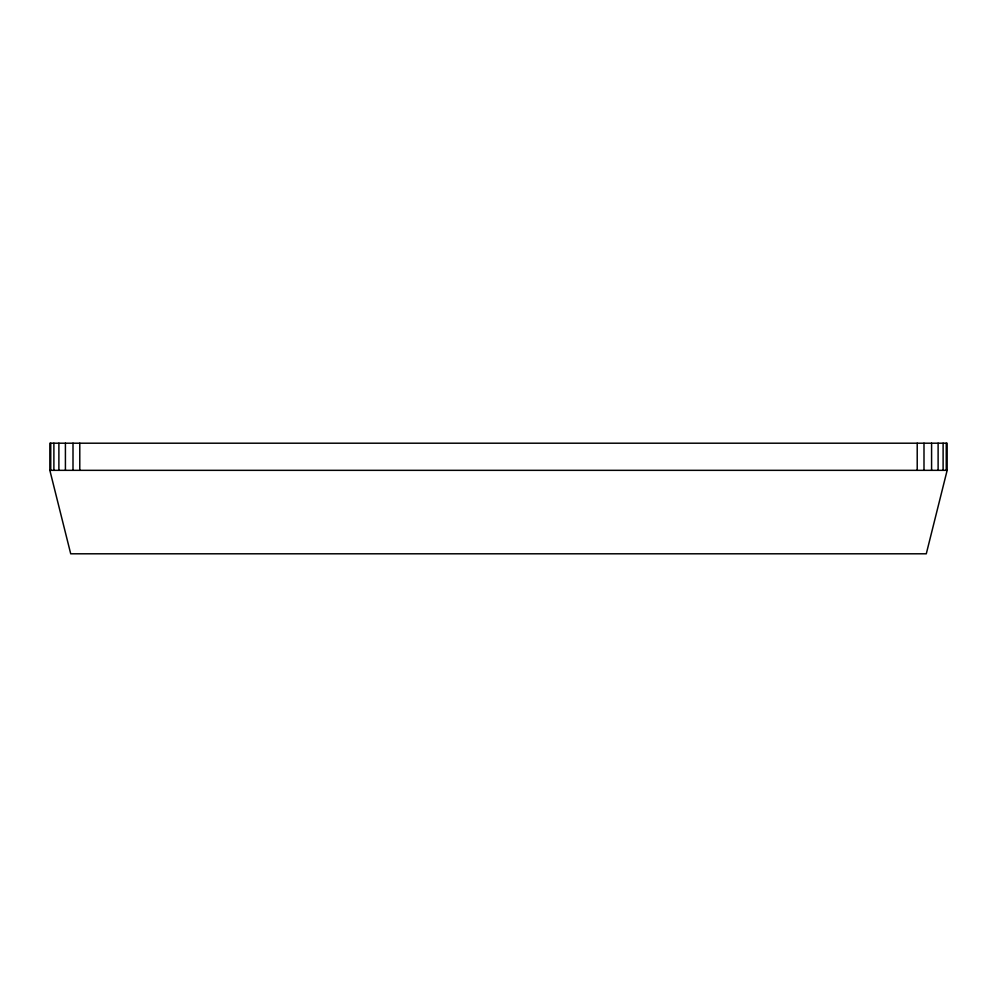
<?xml version="1.0" encoding="UTF-8"?>
<svg xmlns="http://www.w3.org/2000/svg" width="997" height="997" viewBox="0 0 997 997"><rect width="100%" height="100%" fill="white"/><g stroke="black" fill="none" stroke-linecap="round" stroke-linejoin="round"><path stroke-width="1.5" d="M947.15 470.335L926.288 553.796L70.712 553.796L49.85 470.335L49.85 443.204L947.15 443.204L947.15 470.335L49.85 470.335M946.253 443.204L946.253 470.335M943.112 443.204L943.112 470.335M938.115 443.204L938.115 470.335M931.584 443.204L931.584 470.335M923.995 443.204L923.995 470.335M917.215 443.204L917.215 470.335M79.785 443.204L79.785 470.335M73.005 443.204L73.005 470.335M65.416 443.204L65.416 470.335M58.885 443.204L58.885 470.335M53.888 443.204L53.888 470.335M50.747 443.204L50.747 470.335"/></g></svg>
